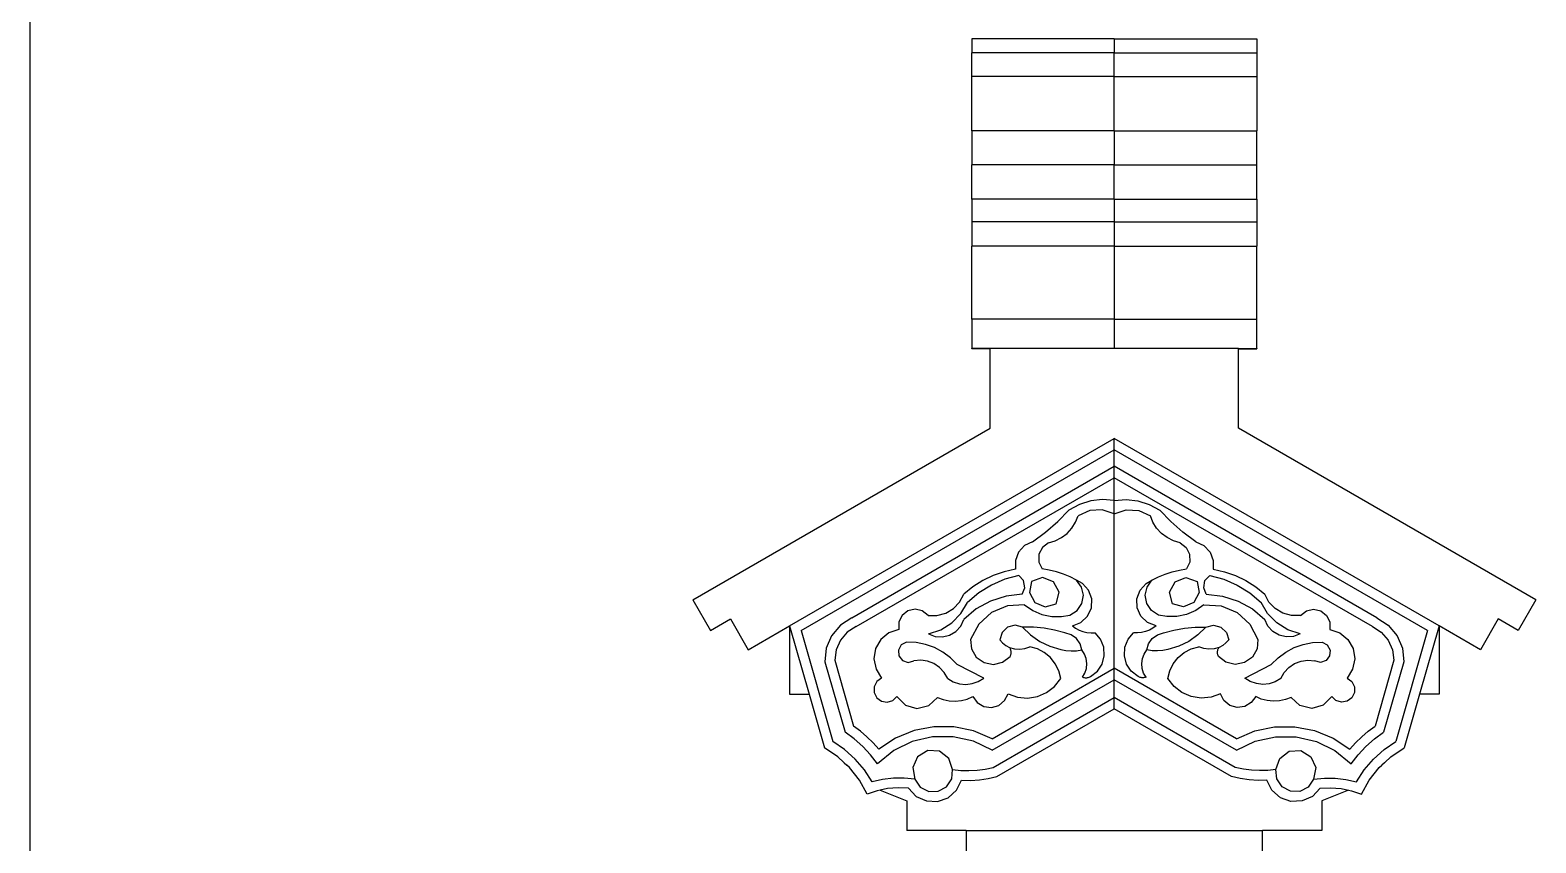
# Model space of a CAD drawing. Extents: x -24961 to 905641, y -154323 to 635957.
# Drawn here: x 394590 to 396623, y -128225 to -127127 of the extents above; entities that cross this region are included whole.
import ezdxf

# ---------------------------------------------------------------- set-up
doc = ezdxf.new("R2010")
doc.units = 0
doc.header["$LTSCALE"] = 1000
doc.header["$MEASUREMENT"] = 0
doc.layers.add('DOTE', color=1, linetype='Continuous')
doc.layers.add('WALL', color=9, linetype='Continuous')

msp = doc.modelspace()

# ---------------------------------------------------------------- linework, layer by layer
for p, q in [((395861.2, -127138.3), (395861.2, -127157.1)), ((396053.6, -127138.3), (395861.2, -127138.3)), ((396053.6, -127138.3), (396053.6, -127157.1)), ((396053.6, -127138.3), (396246.1, -127138.3)), ((396246.1, -127138.3), (396246.1, -127157.1)), ((396053.6, -127157.1), (395861.2, -127157.1)), ((395861.2, -127189.2), (395861.2, -127157.1)), ((396053.6, -127157.1), (396246.1, -127157.1)), ((396053.6, -127189.2), (396053.6, -127157.1)), ((396246.1, -127157.1), (396246.1, -127189.2)), ((396053.6, -127189.2), (395861.2, -127189.2)), ((395861.2, -127262.6), (395861.2, -127189.2)), ((396053.6, -127262.6), (396053.6, -127189.2)), ((396053.6, -127189.2), (396246.1, -127189.2)), ((396246.1, -127189.2), (396246.1, -127262.6)), ((396053.6, -127262.6), (395861.2, -127262.6)), ((395861.2, -127262.6), (395861.2, -127308.8)), ((396053.6, -127262.6), (396053.6, -127308.8)), ((396053.6, -127262.6), (396246.1, -127262.6)), ((396246.1, -127308.8), (396246.1, -127262.6)), ((396053.6, -127308.8), (395861.2, -127308.8)), ((395861.2, -127355), (395861.2, -127308.8)), ((396053.6, -127308.8), (396246.1, -127308.8)), ((396053.6, -127355), (396053.6, -127308.8)), ((396246.1, -127355), (396246.1, -127308.8)), ((395861.2, -127355), (395861.2, -127385.4)), ((396053.6, -127355), (395861.2, -127355)), ((396053.6, -127355), (396246.1, -127355)), ((396053.6, -127355), (396053.6, -127385.4)), ((396246.1, -127355), (396246.1, -127385.4)), ((396053.6, -127385.4), (395861.2, -127385.4)), ((395861.2, -127385.4), (395861.2, -127418.5)), ((396053.6, -127385.4), (396246.1, -127385.4)), ((396053.6, -127385.4), (396053.6, -127418.5)), ((396246.1, -127385.4), (396246.1, -127418.5)), ((396053.6, -127418.5), (395861.2, -127418.5)), ((395861.2, -127517.3), (395861.2, -127418.5)), ((396053.6, -127418.5), (396246.1, -127418.5)), ((396053.6, -127418.5), (396053.6, -127517.3)), ((396246.1, -127517.3), (396246.1, -127418.5)), ((396053.6, -127517.3), (395861.2, -127517.3)), ((395861.2, -127517.3), (395861.2, -127556.8)), ((396053.6, -127517.3), (396246.1, -127517.3)), ((396053.6, -127517.3), (396053.6, -127556.8)), ((396246.1, -127556.8), (396246.1, -127517.3)), ((395861.2, -127557.1), (395861.2, -127556.8)), ((395886.1, -127556.8), (395861.2, -127556.8)), ((395861.2, -127557.4), (395861.2, -127557.1)), ((395886.1, -127557.1), (395861.2, -127557.1)), ((395886.1, -127557.4), (395861.2, -127557.4)), ((396053.6, -127556.8), (395886.1, -127556.8)), ((395886.1, -127557.1), (395886.1, -127556.8)), ((395886.1, -127557.4), (395886.1, -127557.1)), ((395886.1, -127664.4), (395886.1, -127557.4)), ((396221.1, -127556.8), (396053.6, -127556.8)), ((396221.1, -127556.8), (396246.1, -127556.8)), ((396221.1, -127557.1), (396221.1, -127556.8)), ((396221.1, -127557.1), (396246.1, -127557.1)), ((396221.1, -127557.4), (396221.1, -127557.1)), ((396221.1, -127557.4), (396246.1, -127557.4)), ((396221.1, -127664.4), (396221.1, -127557.4)), ((396246.1, -127557.1), (396246.1, -127556.8)), ((396246.1, -127557.1), (396246.1, -127557.4)), ((395484.4, -127896.3), (395886.1, -127664.4)), ((396622.8, -127896.3), (396221.1, -127664.4)), ((395614.9, -127931.4), (396053.6, -127678.2)), ((395630.6, -127937.8), (396053.6, -127693.6)), ((396053.6, -127693.6), (396053.6, -127678.2)), ((396492.3, -127931.4), (396053.6, -127678.2)), ((396053.6, -127715.9), (396053.6, -127693.6)), ((396476.6, -127937.8), (396053.6, -127693.6)), ((395699.1, -127920.6), (396053.6, -127715.9)), ((396053.6, -127731.3), (396053.6, -127715.9)), ((396408.1, -127920.6), (396053.6, -127715.9)), ((395705.2, -127932.5), (396053.6, -127731.3)), ((396053.6, -127762.1), (396053.6, -127731.3)), ((396402, -127932.5), (396053.6, -127731.3)), ((395977.3, -127790.7), (395992.4, -127775)), ((396006.4, -127767.3), (395992.4, -127775)), ((396020.4, -127775.6), (396004.8, -127782.6)), ((396021.7, -127762.4), (396006.4, -127767.3)), ((396037.4, -127774.7), (396020.4, -127775.6)), ((396037.6, -127760.7), (396021.7, -127762.4)), ((396053.6, -127780.1), (396037.4, -127774.7)), ((396053.6, -127762.1), (396037.6, -127760.7)), ((396053.6, -127762.1), (396069.6, -127760.7)), ((396053.6, -127780.1), (396053.6, -127762.1)), ((396053.6, -127780.1), (396069.8, -127774.7)), ((396069.6, -127760.7), (396085.5, -127762.4)), ((396069.8, -127774.7), (396086.8, -127775.6)), ((396085.5, -127762.4), (396100.8, -127767.3)), ((396086.8, -127775.6), (396102.4, -127782.6)), ((396100.8, -127767.3), (396114.9, -127775)), ((396130, -127790.7), (396114.9, -127775)), ((395960.9, -127805), (395977.3, -127790.7)), ((395990, -127806.6), (395996.4, -127799.6)), ((395996.4, -127799.6), (396001.4, -127791.5)), ((396001.4, -127791.5), (396004.8, -127782.6)), ((396053.6, -127988.8), (396053.6, -127780.1)), ((396105.8, -127791.5), (396102.4, -127782.6)), ((396110.8, -127799.6), (396105.8, -127791.5)), ((396117.2, -127806.6), (396110.8, -127799.6)), ((396146.3, -127805), (396130, -127790.7)), ((395943.3, -127817.8), (395932.5, -127823)), ((395943.3, -127817.8), (395960.9, -127805)), ((395964.7, -127819.1), (395956.5, -127825.5)), ((395964.7, -127819.1), (395973.8, -127816.5)), ((395973.8, -127816.5), (395982.4, -127812.3)), ((395982.4, -127812.3), (395990, -127806.6)), ((396124.8, -127812.3), (396117.2, -127806.6)), ((396133.4, -127816.5), (396124.8, -127812.3)), ((396142.5, -127819.1), (396133.4, -127816.5)), ((396142.5, -127819.1), (396150.7, -127825.5)), ((396163.9, -127817.8), (396146.3, -127805)), ((396163.9, -127817.8), (396174.7, -127823)), ((395924.3, -127831.8), (395920.1, -127843)), ((395932.5, -127823), (395924.3, -127831.8)), ((395951.9, -127834.8), (395951.7, -127845.2)), ((395956.5, -127825.5), (395951.9, -127834.8)), ((396150.7, -127825.5), (396155.3, -127834.8)), ((396155.3, -127834.8), (396155.5, -127845.2)), ((396174.7, -127823), (396182.9, -127831.8)), ((396182.9, -127831.8), (396187.1, -127843)), ((395904.9, -127858.3), (395890, -127863.4)), ((395920.3, -127855.1), (395904.9, -127858.3)), ((395920.1, -127843), (395920.3, -127855.1)), ((395951.7, -127845.2), (395956, -127854.6)), ((395965.8, -127856.2), (395956, -127854.6)), ((395975.4, -127858.5), (395965.8, -127856.2)), ((395984.8, -127861.6), (395975.4, -127858.5)), ((396122.5, -127861.6), (396131.9, -127858.5)), ((396131.9, -127858.5), (396141.5, -127856.2)), ((396141.5, -127856.2), (396151.2, -127854.6)), ((396155.5, -127845.2), (396151.2, -127854.6)), ((396187.1, -127843), (396186.9, -127855.1)), ((396186.9, -127855.1), (396202.3, -127858.3)), ((396202.3, -127858.3), (396217.2, -127863.4)), ((395862.7, -127878.7), (395850.6, -127888.7)), ((395875.9, -127870.2), (395862.7, -127878.7)), ((395887.6, -127876.6), (395870.7, -127887)), ((395890, -127863.4), (395875.9, -127870.2)), ((395905.7, -127868.6), (395887.6, -127876.6)), ((395924.8, -127863.3), (395905.7, -127868.6)), ((395931.2, -127870.4), (395924.8, -127863.3)), ((395929.4, -127888.8), (395932.9, -127879.9)), ((395932.9, -127879.9), (395931.2, -127870.4)), ((395941.8, -127871.4), (395938.9, -127886.5)), ((395956.8, -127866), (395941.8, -127871.4)), ((395971.7, -127871.8), (395956.8, -127866)), ((395979, -127886), (395971.7, -127871.8)), ((395993.9, -127865.3), (395984.8, -127861.6)), ((396002.7, -127869.8), (395993.9, -127865.3)), ((396010.5, -127874.4), (396002.7, -127869.8)), ((396009.4, -127879.1), (396002.7, -127869.8)), ((396011.8, -127890.2), (396009.4, -127879.1)), ((396018.9, -127883.4), (396010.5, -127874.4)), ((396088.3, -127883.4), (396096.7, -127874.4)), ((396095.4, -127890.2), (396097.9, -127879.1)), ((396096.7, -127874.4), (396104.5, -127869.8)), ((396097.9, -127879.1), (396104.5, -127869.8)), ((396104.5, -127869.8), (396113.3, -127865.3)), ((396113.3, -127865.3), (396122.5, -127861.6)), ((396128.2, -127886), (396135.6, -127871.8)), ((396135.6, -127871.8), (396150.4, -127866)), ((396150.4, -127866), (396165.4, -127871.4)), ((396165.4, -127871.4), (396168.3, -127886.5)), ((396174.4, -127879.9), (396176, -127870.4)), ((396177.8, -127888.8), (396174.4, -127879.9)), ((396176, -127870.4), (396182.4, -127863.3)), ((396182.4, -127863.3), (396201.5, -127868.6)), ((396201.5, -127868.6), (396219.6, -127876.6)), ((396217.2, -127863.4), (396231.3, -127870.2)), ((396219.6, -127876.6), (396236.5, -127887)), ((396231.3, -127870.2), (396244.5, -127878.7)), ((396244.5, -127878.7), (396256.7, -127888.7)), ((395484.4, -127896.3), (395508.3, -127937.7)), ((395836.4, -127908.2), (395844.8, -127899.4)), ((395844.8, -127899.4), (395850.6, -127888.7)), ((395846.6, -127914.8), (395855.5, -127899.7)), ((395870.7, -127887), (395855.5, -127899.7)), ((395886.5, -127897.9), (395867.2, -127908.6)), ((395907.5, -127891.2), (395886.5, -127897.9)), ((395929.4, -127888.8), (395907.5, -127891.2)), ((395938.9, -127886.5), (395946.2, -127900)), ((395946.2, -127900), (395960.4, -127905.9)), ((395975.1, -127901.5), (395979, -127886)), ((396003.3, -127910.9), (396009.7, -127901.4)), ((396009.7, -127901.4), (396011.8, -127890.2)), ((396023.2, -127895), (396018.9, -127883.4)), ((396022.8, -127907.3), (396023.2, -127895)), ((396084, -127895), (396088.3, -127883.4)), ((396084.5, -127907.3), (396084, -127895)), ((396097.6, -127901.4), (396095.4, -127890.2)), ((396103.9, -127910.9), (396097.6, -127901.4)), ((396132.2, -127901.5), (396128.2, -127886)), ((396161, -127900), (396146.9, -127905.9)), ((396168.3, -127886.5), (396161, -127900)), ((396177.8, -127888.8), (396199.7, -127891.2)), ((396199.7, -127891.2), (396220.7, -127897.9)), ((396220.7, -127897.9), (396240, -127908.6)), ((396236.5, -127887), (396251.7, -127899.7)), ((396260.6, -127914.8), (396251.7, -127899.7)), ((396262.4, -127899.4), (396256.7, -127888.7)), ((396270.8, -127908.2), (396262.4, -127899.4)), ((396622.8, -127896.3), (396598.9, -127937.7)), ((395699.1, -127920.6), (395683.7, -127930.7)), ((395767.2, -127917.3), (395762.8, -127926.2)), ((395775, -127911.2), (395767.2, -127917.3)), ((395784.7, -127909), (395775, -127911.2)), ((395794.3, -127911.2), (395784.7, -127909)), ((395802.1, -127917.4), (395794.3, -127911.2)), ((395802.1, -127917.4), (395814.2, -127917.6)), ((395814.2, -127917.6), (395826, -127914.4)), ((395826, -127914.4), (395836.4, -127908.2)), ((395834.3, -127927.4), (395846.6, -127914.8)), ((395867.2, -127908.6), (395850.5, -127923)), ((395887.7, -127913.4), (395870.5, -127929.1)), ((395909.2, -127904.4), (395887.7, -127913.4)), ((395932.5, -127903.2), (395909.2, -127904.4)), ((395932.5, -127903.2), (395943.6, -127910.8)), ((395943.6, -127910.8), (395955.9, -127916)), ((395955.9, -127916), (395969.1, -127918.8)), ((395960.4, -127905.9), (395975.1, -127901.5)), ((395969.1, -127918.8), (395982.5, -127919)), ((395982.5, -127919), (395993.7, -127917.1)), ((395993.7, -127917.1), (396003.3, -127910.9)), ((396008.6, -127927), (396017.6, -127918.6)), ((396017.6, -127918.6), (396022.8, -127907.3)), ((396089.6, -127918.6), (396084.5, -127907.3)), ((396098.6, -127927), (396089.6, -127918.6)), ((396113.5, -127917.1), (396103.9, -127910.9)), ((396124.7, -127919), (396113.5, -127917.1)), ((396138.2, -127918.8), (396124.7, -127919)), ((396146.9, -127905.9), (396132.2, -127901.5)), ((396151.3, -127916), (396138.2, -127918.8)), ((396163.6, -127910.8), (396151.3, -127916)), ((396174.7, -127903.2), (396163.6, -127910.8)), ((396174.7, -127903.2), (396198, -127904.4)), ((396198, -127904.4), (396219.5, -127913.4)), ((396219.5, -127913.4), (396236.7, -127929.1)), ((396240, -127908.6), (396256.7, -127923)), ((396272.9, -127927.4), (396260.6, -127914.8)), ((396281.2, -127914.4), (396270.8, -127908.2)), ((396293, -127917.6), (396281.2, -127914.4)), ((396305.1, -127917.4), (396293, -127917.6)), ((396305.1, -127917.4), (396312.9, -127911.2)), ((396312.9, -127911.2), (396322.6, -127909)), ((396322.6, -127909), (396332.3, -127911.2)), ((396332.3, -127911.2), (396340.1, -127917.3)), ((396340.1, -127917.3), (396344.4, -127926.2)), ((396408.1, -127920.6), (396423.5, -127930.7)), ((395508.3, -127937.7), (395535.2, -127922.2)), ((395535.2, -127922.2), (395559.1, -127963.7)), ((395559.1, -127963.7), (395614.9, -127931.4)), ((395614.9, -127931.4), (395614.9, -128023.9)), ((395614.9, -127931.4), (395641.4, -128023.9)), ((395630.6, -127937.8), (395673.5, -128087.6)), ((395683.7, -127930.7), (395671.9, -127944.8)), ((395693.1, -127940.1), (395683.8, -127950.8)), ((395705.2, -127932.5), (395693.1, -127940.1)), ((395749.3, -127940.8), (395738.4, -127949.8)), ((395762.7, -127936.2), (395749.3, -127940.8)), ((395762.8, -127926.2), (395762.7, -127936.2)), ((395802.6, -127942.1), (395819.3, -127936.7)), ((395819.3, -127936.7), (395834.3, -127927.4)), ((395831.2, -127944.1), (395839.7, -127939.1)), ((395839.7, -127939.1), (395846.3, -127931.9)), ((395846.3, -127931.9), (395850.5, -127923)), ((395870.5, -127929.1), (395859.6, -127949.7)), ((395902.1, -127940.5), (395899, -127950.4)), ((395909.6, -127933.2), (395902.1, -127940.5)), ((395919.7, -127930.6), (395909.6, -127933.2)), ((395929.8, -127933.1), (395919.7, -127930.6)), ((395929.8, -127933.1), (395940.6, -127943.7)), ((395944.3, -127933.2), (395929.8, -127933.1)), ((395958.7, -127934.6), (395944.3, -127933.2)), ((395973, -127937.1), (395958.7, -127934.6)), ((395987, -127940.9), (395973, -127937.1)), ((395995.3, -127943.4), (395987, -127940.9)), ((395997, -127931.3), (396008.6, -127927)), ((395997, -127931.3), (396001.4, -127934.6)), ((396001.4, -127934.6), (396006.2, -127937.3)), ((396006.2, -127937.3), (396011.3, -127939.3)), ((396011.3, -127939.3), (396016.7, -127940.5)), ((396016.7, -127940.5), (396022.2, -127941)), ((396022.2, -127941), (396027.6, -127940.7)), ((396035.1, -127949.6), (396027.6, -127940.7)), ((396072.1, -127949.6), (396079.6, -127940.7)), ((396085.1, -127941), (396079.6, -127940.7)), ((396090.5, -127940.5), (396085.1, -127941)), ((396095.9, -127939.3), (396090.5, -127940.5)), ((396101, -127937.3), (396095.9, -127939.3)), ((396110.2, -127931.3), (396098.6, -127927)), ((396105.8, -127934.6), (396101, -127937.3)), ((396110.2, -127931.3), (396105.8, -127934.6)), ((396111.9, -127943.4), (396120.2, -127940.9)), ((396120.2, -127940.9), (396134.2, -127937.1)), ((396134.2, -127937.1), (396148.5, -127934.6)), ((396148.5, -127934.6), (396162.9, -127933.2)), ((396162.9, -127933.2), (396177.4, -127933.1)), ((396177.4, -127933.1), (396166.6, -127943.7)), ((396177.4, -127933.1), (396187.5, -127930.6)), ((396187.5, -127930.6), (396197.6, -127933.2)), ((396197.6, -127933.2), (396205.1, -127940.5)), ((396205.1, -127940.5), (396208.2, -127950.4)), ((396236.7, -127929.1), (396247.6, -127949.7)), ((396260.9, -127931.9), (396256.7, -127923)), ((396267.5, -127939.1), (396260.9, -127931.9)), ((396276, -127944.1), (396267.5, -127939.1)), ((396287.9, -127936.7), (396272.9, -127927.4)), ((396304.6, -127942.1), (396287.9, -127936.7)), ((396344.4, -127926.2), (396344.5, -127936.2)), ((396344.5, -127936.2), (396357.9, -127940.8)), ((396357.9, -127940.8), (396368.8, -127949.8)), ((396402, -127932.5), (396414.1, -127940.1)), ((396414.1, -127940.1), (396423.4, -127950.8)), ((396423.5, -127930.7), (396435.3, -127944.8)), ((396476.6, -127937.8), (396433.8, -128087.6)), ((396492.3, -127931.4), (396465.8, -128023.9)), ((396492.3, -127931.4), (396492.3, -128023.9)), ((396548.1, -127963.7), (396492.3, -127931.4)), ((396572, -127922.2), (396548.1, -127963.7)), ((396598.9, -127937.7), (396572, -127922.2)), ((395664.7, -127961.7), (395662.8, -127980)), ((395671.9, -127944.8), (395664.7, -127961.7)), ((395683.8, -127950.8), (395678, -127963.8)), ((395731.3, -127962.2), (395729.1, -127976.2)), ((395738.4, -127949.8), (395731.3, -127962.2)), ((395766, -127957.2), (395762.2, -127964.2)), ((395773, -127953.5), (395766, -127957.2)), ((395785.9, -127954.1), (395773, -127953.5)), ((395798.5, -127956.6), (395785.9, -127954.1)), ((395810.7, -127960.9), (395798.5, -127956.6)), ((395802.6, -127942.1), (395811.8, -127945.7)), ((395822.1, -127967), (395810.7, -127960.9)), ((395811.8, -127945.7), (395821.6, -127946.3)), ((395821.6, -127946.3), (395831.2, -127944.1)), ((395859.6, -127949.7), (395860.9, -127962.5)), ((395899, -127950.4), (395902.8, -127954.5)), ((395902.8, -127954.5), (395907.2, -127958)), ((395907.2, -127958), (395912.1, -127960.6)), ((395912.6, -127961.2), (395912.1, -127960.6)), ((395912.1, -127960.6), (395918.9, -127962.6)), ((395913, -127961.9), (395912.6, -127961.2)), ((395913.3, -127962.6), (395913, -127961.9)), ((395925.9, -127963.1), (395932.8, -127962.2)), ((395932.8, -127962.2), (395939.4, -127959.7)), ((395949.7, -127962.6), (395939.4, -127959.7)), ((395940.6, -127943.7), (395953, -127952.5)), ((395953, -127952.5), (395966.6, -127959)), ((395966.6, -127959), (395981.2, -127963.3)), ((396002.4, -127948.5), (395995.3, -127943.4)), ((396007.4, -127955.6), (396002.4, -127948.5)), ((396009.8, -127963.9), (396007.4, -127955.6)), ((396039.4, -127960.3), (396035.1, -127949.6)), ((396040, -127971.9), (396039.4, -127960.3)), ((396067.2, -127971.9), (396067.9, -127960.3)), ((396067.9, -127960.3), (396072.1, -127949.6)), ((396097.4, -127963.9), (396099.8, -127955.6)), ((396099.8, -127955.6), (396104.8, -127948.5)), ((396104.8, -127948.5), (396111.9, -127943.4)), ((396140.6, -127959), (396126, -127963.3)), ((396154.3, -127952.5), (396140.6, -127959)), ((396166.6, -127943.7), (396154.3, -127952.5)), ((396157.5, -127962.6), (396167.8, -127959.7)), ((396174.4, -127962.2), (396167.8, -127959.7)), ((396181.3, -127963.1), (396174.4, -127962.2)), ((396195.1, -127960.6), (396188.3, -127962.6)), ((396193.9, -127962.6), (396194.3, -127961.9)), ((396194.3, -127961.9), (396194.6, -127961.2)), ((396194.6, -127961.2), (396195.1, -127960.6)), ((396200, -127958), (396195.1, -127960.6)), ((396204.4, -127954.5), (396200, -127958)), ((396208.2, -127950.4), (396204.4, -127954.5)), ((396247.6, -127949.7), (396246.4, -127962.5)), ((396285.6, -127946.3), (396276, -127944.1)), ((396285.1, -127967), (396296.5, -127960.9)), ((396295.4, -127945.7), (396285.6, -127946.3)), ((396304.6, -127942.1), (396295.4, -127945.7)), ((396296.5, -127960.9), (396308.7, -127956.6)), ((396308.7, -127956.6), (396321.3, -127954.1)), ((396321.3, -127954.1), (396334.2, -127953.5)), ((396334.2, -127953.5), (396341.2, -127957.2)), ((396341.2, -127957.2), (396345, -127964.2)), ((396368.8, -127949.8), (396375.9, -127962.2)), ((396375.9, -127962.2), (396378.2, -127976.2)), ((396423.4, -127950.8), (396429.3, -127963.8)), ((396435.3, -127944.8), (396442.5, -127961.7)), ((396442.5, -127961.7), (396444.4, -127980)), ((395662.8, -127980), (395690.1, -128075.2)), ((395678, -127963.8), (395676.1, -127978)), ((395676.1, -127978), (395701.5, -128066.9)), ((395729.1, -127976.2), (395731.9, -127990.1)), ((395762.2, -127964.2), (395762.9, -127972.1)), ((395762.9, -127972.1), (395767.8, -127978.3)), ((395767.8, -127978.3), (395775.3, -127980.8)), ((395775.3, -127980.8), (395782.9, -127978.8)), ((395792.2, -127977.9), (395782.9, -127978.8)), ((395801.4, -127979.1), (395792.2, -127977.9)), ((395810.1, -127982.4), (395801.4, -127979.1)), ((395817.8, -127987.7), (395810.1, -127982.4)), ((395832.5, -127974.7), (395822.1, -127967)), ((395841.6, -127983.8), (395832.5, -127974.7)), ((395860.9, -127962.5), (395867.3, -127973.6)), ((395867.3, -127973.6), (395877.7, -127981.1)), ((395877.7, -127981.1), (395890.3, -127983.6)), ((395890.3, -127983.6), (395902.8, -127980.7)), ((395902.8, -127980.7), (395912.9, -127972.8)), ((395912.9, -127972.8), (395913.3, -127972.1)), ((395913.6, -127963.3), (395913.3, -127962.6)), ((395913.3, -127972.1), (395913.6, -127971.4)), ((395913.8, -127964), (395913.6, -127963.3)), ((395913.6, -127971.4), (395913.8, -127970.7)), ((395914, -127964.7), (395913.8, -127964)), ((395913.8, -127970.7), (395914, -127970)), ((395914.2, -127965.5), (395914, -127964.7)), ((395914, -127970), (395914.2, -127969.2)), ((395914.3, -127966.2), (395914.2, -127965.5)), ((395914.2, -127969.2), (395914.3, -127968.5)), ((395914.3, -127967), (395914.3, -127966.2)), ((395914.3, -127967.7), (395914.3, -127967)), ((395914.3, -127968.5), (395914.3, -127967.7)), ((395918.9, -127962.6), (395925.9, -127963.1)), ((395959.1, -127967.6), (395949.7, -127962.6)), ((395967.3, -127974.4), (395959.1, -127967.6)), ((395973.9, -127982.8), (395967.3, -127974.4)), ((395981.2, -127963.3), (395988.3, -127964.7)), ((395988.3, -127964.7), (395995.4, -127965.3)), ((395995.4, -127965.3), (396002.7, -127965)), ((396002.7, -127965), (396009.8, -127963.9)), ((396013.3, -127969.5), (396009.8, -127963.9)), ((396015.6, -127975.7), (396013.3, -127969.5)), ((396016.5, -127982.3), (396015.6, -127975.7)), ((396015.9, -127988.9), (396016.5, -127982.3)), ((396037, -127983.1), (396040, -127971.9)), ((396070.2, -127983.1), (396067.2, -127971.9)), ((396090.8, -127982.3), (396091.7, -127975.7)), ((396091.3, -127988.9), (396090.8, -127982.3)), ((396091.7, -127975.7), (396093.9, -127969.5)), ((396093.9, -127969.5), (396097.4, -127963.9)), ((396104.6, -127965), (396097.4, -127963.9)), ((396111.8, -127965.3), (396104.6, -127965)), ((396119, -127964.7), (396111.8, -127965.3)), ((396126, -127963.3), (396119, -127964.7)), ((396133.3, -127982.8), (396139.9, -127974.4)), ((396139.9, -127974.4), (396148.1, -127967.6)), ((396148.1, -127967.6), (396157.5, -127962.6)), ((396188.3, -127962.6), (396181.3, -127963.1)), ((396192.9, -127967), (396193, -127966.2)), ((396192.9, -127967.7), (396192.9, -127967)), ((396193, -127968.5), (396192.9, -127967.7)), ((396193, -127965.5), (396193.2, -127964.7)), ((396193, -127966.2), (396193, -127965.5)), ((396193.1, -127969.2), (396193, -127968.5)), ((396193.2, -127970), (396193.1, -127969.2)), ((396193.2, -127964.7), (396193.4, -127964)), ((396193.4, -127970.7), (396193.2, -127970)), ((396193.4, -127964), (396193.6, -127963.3)), ((396193.7, -127971.4), (396193.4, -127970.7)), ((396193.6, -127963.3), (396193.9, -127962.6)), ((396193.9, -127972.1), (396193.7, -127971.4)), ((396194.3, -127972.8), (396193.9, -127972.1)), ((396204.4, -127980.7), (396194.3, -127972.8)), ((396216.9, -127983.6), (396204.4, -127980.7)), ((396229.5, -127981.1), (396216.9, -127983.6)), ((396240, -127973.6), (396229.5, -127981.1)), ((396246.4, -127962.5), (396240, -127973.6)), ((396265.6, -127983.8), (396274.7, -127974.7)), ((396274.7, -127974.7), (396285.1, -127967)), ((396289.4, -127987.7), (396297.1, -127982.4)), ((396297.1, -127982.4), (396305.8, -127979.1)), ((396305.8, -127979.1), (396315, -127977.9)), ((396315, -127977.9), (396324.3, -127978.8)), ((396331.9, -127980.8), (396324.3, -127978.8)), ((396339.5, -127978.3), (396331.9, -127980.8)), ((396344.3, -127972.1), (396339.5, -127978.3)), ((396345, -127964.2), (396344.3, -127972.1)), ((396378.2, -127976.2), (396375.4, -127990.1)), ((396431.1, -127978), (396405.7, -128066.9)), ((396444.4, -127980), (396417.2, -128075.2)), ((396429.3, -127963.8), (396431.1, -127978)), ((395731.9, -127990.1), (395739.4, -128002.1)), ((395739.4, -128002.1), (395733, -128006.7)), ((395824.1, -127994.5), (395817.8, -127987.7)), ((395828.7, -128002.7), (395824.1, -127994.5)), ((395828.7, -128002.7), (395836.2, -128007)), ((395877.4, -128002.2), (395841.6, -127983.8)), ((395870, -128006.7), (395877.4, -128002.2)), ((395888.6, -128084), (396053.6, -127988.8)), ((395972.9, -128013.4), (395981.2, -128002.7)), ((395978.6, -127992.4), (395973.9, -127982.8)), ((395981.2, -128002.7), (395978.6, -127992.4)), ((396010.8, -128001), (396014, -127995.2)), ((396010.8, -128001), (396011.9, -128001.2)), ((396011.9, -128001.2), (396013, -128001.4)), ((396013, -128001.4), (396014.1, -128001.5)), ((396014, -127995.2), (396015.9, -127988.9)), ((396014.1, -128001.5), (396015.2, -128001.5)), ((396015.2, -128001.5), (396016.3, -128001.5)), ((396016.3, -128001.5), (396017.4, -128001.3)), ((396017.4, -128001.3), (396018.5, -128001.1)), ((396018.5, -128001.1), (396019.5, -128000.8)), ((396019.5, -128000.8), (396020.6, -128000.5)), ((396020.6, -128000.5), (396021.6, -128000.1)), ((396021.6, -128000.1), (396030.7, -127992.8)), ((396030.7, -127992.8), (396037, -127983.1)), ((396053.6, -128004.2), (396053.6, -127988.8)), ((396218.6, -128084), (396053.6, -127988.8)), ((396076.5, -127992.8), (396070.2, -127983.1)), ((396085.6, -128000.1), (396076.5, -127992.8)), ((396086.6, -128000.5), (396085.6, -128000.1)), ((396087.7, -128000.8), (396086.6, -128000.5)), ((396088.7, -128001.1), (396087.7, -128000.8)), ((396089.8, -128001.3), (396088.7, -128001.1)), ((396090.9, -128001.5), (396089.8, -128001.3)), ((396092, -128001.5), (396090.9, -128001.5)), ((396093.2, -127995.2), (396091.3, -127988.9)), ((396093.1, -128001.5), (396092, -128001.5)), ((396094.2, -128001.4), (396093.1, -128001.5)), ((396096.4, -128001), (396093.2, -127995.2)), ((396095.3, -128001.2), (396094.2, -128001.4)), ((396096.4, -128001), (396095.3, -128001.2)), ((396126, -128002.7), (396128.6, -127992.4)), ((396134.3, -128013.4), (396126, -128002.7)), ((396128.6, -127992.4), (396133.3, -127982.8)), ((396229.8, -128002.2), (396265.6, -127983.8)), ((396237.2, -128006.7), (396229.8, -128002.2)), ((396278.5, -128002.7), (396271, -128007)), ((396278.5, -128002.7), (396283.1, -127994.5)), ((396283.1, -127994.5), (396289.4, -127987.7)), ((396375.4, -127990.1), (396367.9, -128002.1)), ((396367.9, -128002.1), (396374.2, -128006.7)), ((395729.4, -128013.7), (395729.3, -128021.6)), ((395729.3, -128021.6), (395732.8, -128028.6)), ((395733, -128006.7), (395729.4, -128013.7)), ((395836.2, -128007), (395844.5, -128009.7)), ((395844.5, -128009.7), (395853.1, -128010.5)), ((395853.1, -128010.5), (395861.8, -128009.5)), ((395861.8, -128009.5), (395870, -128006.7)), ((395888.6, -128099.4), (396053.6, -128004.2)), ((395905.5, -128032.5), (395910.3, -128023.4)), ((395910.3, -128023.4), (395923, -128027.9)), ((395949.8, -128026.9), (395962.2, -128021.6)), ((395962.2, -128021.6), (395972.9, -128013.4)), ((396053.6, -128028.4), (396053.6, -128004.2)), ((396218.6, -128099.4), (396053.6, -128004.2)), ((396145, -128021.6), (396134.3, -128013.4)), ((396157.4, -128026.9), (396145, -128021.6)), ((396196.9, -128023.4), (396184.2, -128027.9)), ((396201.7, -128032.5), (396196.9, -128023.4)), ((396245.5, -128009.5), (396237.2, -128006.7)), ((396254.1, -128010.5), (396245.5, -128009.5)), ((396262.7, -128009.7), (396254.1, -128010.5)), ((396271, -128007), (396262.7, -128009.7)), ((396374.2, -128006.7), (396377.8, -128013.7)), ((396377.9, -128021.6), (396374.4, -128028.6)), ((396377.8, -128013.7), (396377.9, -128021.6)), ((395614.9, -128023.9), (395641.4, -128023.9)), ((395641.4, -128023.9), (395662.2, -128096.4)), ((395732.8, -128028.6), (395739.2, -128033.3)), ((395739.2, -128033.3), (395746.9, -128034.6)), ((395746.9, -128034.6), (395754.4, -128032.3)), ((395754.4, -128032.3), (395760, -128026.8)), ((395760, -128026.8), (395771.5, -128038.5)), ((395771.5, -128038.5), (395787.1, -128043)), ((395787.1, -128043), (395803, -128039.2)), ((395803, -128039.2), (395814.9, -128028.1)), ((395814.9, -128028.1), (395822.6, -128031.1)), ((395822.6, -128031.1), (395830.7, -128032.9)), ((395830.7, -128032.9), (395838.9, -128033.4)), ((395838.9, -128033.4), (395847.1, -128032.5)), ((395847.1, -128032.5), (395855.1, -128030.3)), ((395855.1, -128030.3), (395862.6, -128026.8)), ((395862.6, -128026.8), (395868.6, -128035.1)), ((395868.6, -128035.1), (395877.4, -128040.4)), ((395877.4, -128040.4), (395887.6, -128041.8)), ((395887.6, -128041.8), (395897.5, -128039)), ((395890.2, -128122.7), (396053.6, -128028.4)), ((395895.2, -128135.2), (396053.6, -128043.7)), ((395897.5, -128039), (395905.5, -128032.5)), ((395923, -128027.9), (395936.5, -128029.1)), ((395936.5, -128029.1), (395949.8, -128026.9)), ((396053.6, -128043.7), (396053.6, -128028.4)), ((396217, -128122.7), (396053.6, -128028.4)), ((396212, -128135.2), (396053.6, -128043.7)), ((396170.7, -128029.1), (396157.4, -128026.9)), ((396184.2, -128027.9), (396170.7, -128029.1)), ((396209.7, -128039), (396201.7, -128032.5)), ((396219.6, -128041.8), (396209.7, -128039)), ((396229.8, -128040.4), (396219.6, -128041.8)), ((396238.6, -128035.1), (396229.8, -128040.4)), ((396244.6, -128026.8), (396238.6, -128035.1)), ((396252.1, -128030.3), (396244.6, -128026.8)), ((396260.1, -128032.5), (396252.1, -128030.3)), ((396268.3, -128033.4), (396260.1, -128032.5)), ((396276.6, -128032.9), (396268.3, -128033.4)), ((396284.6, -128031.1), (396276.6, -128032.9)), ((396292.3, -128028.1), (396284.6, -128031.1)), ((396304.2, -128039.2), (396292.3, -128028.1)), ((396320.1, -128043), (396304.2, -128039.2)), ((396335.8, -128038.5), (396320.1, -128043)), ((396347.2, -128026.8), (396335.8, -128038.5)), ((396352.8, -128032.3), (396347.2, -128026.8)), ((396360.3, -128034.6), (396352.8, -128032.3)), ((396368.1, -128033.3), (396360.3, -128034.6)), ((396374.4, -128028.6), (396368.1, -128033.3)), ((396465.8, -128023.9), (396445.1, -128096.4)), ((396492.3, -128023.9), (396465.8, -128023.9)), ((395702.5, -128084.3), (395690.1, -128075.2)), ((395710.8, -128073.9), (395701.5, -128066.9)), ((395714, -128094.5), (395702.5, -128084.3)), ((395719.6, -128081.5), (395710.8, -128073.9)), ((395727.9, -128089.6), (395719.6, -128081.5)), ((395758.3, -128083.2), (395735.7, -128098.3)), ((395783.4, -128072.9), (395758.3, -128083.2)), ((395808.1, -128081.4), (395780.8, -128087.8)), ((395810, -128067.8), (395783.4, -128072.9)), ((395836.1, -128081.2), (395808.1, -128081.4)), ((395837.1, -128068), (395810, -128067.8)), ((395863.4, -128087.4), (395836.1, -128081.2)), ((395863.7, -128073.4), (395837.1, -128068)), ((395888.6, -128084), (395863.7, -128073.4)), ((396218.6, -128084), (396243.5, -128073.4)), ((396243.5, -128073.4), (396270.1, -128068)), ((396243.9, -128087.4), (396271.2, -128081.2)), ((396270.1, -128068), (396297.2, -128067.8)), ((396271.2, -128081.2), (396299.2, -128081.4)), ((396297.2, -128067.8), (396323.8, -128072.9)), ((396299.2, -128081.4), (396326.4, -128087.8)), ((396323.8, -128072.9), (396348.9, -128083.2)), ((396348.9, -128083.2), (396371.5, -128098.3)), ((396379.3, -128089.6), (396387.6, -128081.5)), ((396387.6, -128081.5), (396396.4, -128073.9)), ((396393.2, -128094.5), (396404.7, -128084.3)), ((396396.4, -128073.9), (396405.7, -128066.9)), ((396404.7, -128084.3), (396417.2, -128075.2)), ((395680.2, -128108.3), (395662.2, -128096.4)), ((395689.3, -128098.6), (395673.5, -128087.6)), ((395703.6, -128111.5), (395689.3, -128098.6)), ((395724.5, -128105.7), (395714, -128094.5)), ((395735.7, -128098.3), (395727.9, -128089.6)), ((395755.7, -128100.1), (395734, -128117.8)), ((395780.8, -128087.8), (395755.7, -128100.1)), ((395801.7, -128100.1), (395788.1, -128108.4)), ((395817.6, -128100.9), (395801.7, -128100.1)), ((395830.3, -128110.5), (395817.6, -128100.9)), ((395888.6, -128099.4), (395863.4, -128087.4)), ((396218.6, -128099.4), (396243.9, -128087.4)), ((396276.9, -128110.5), (396289.6, -128100.9)), ((396289.6, -128100.9), (396305.5, -128100.1)), ((396305.5, -128100.1), (396319.1, -128108.4)), ((396326.4, -128087.8), (396351.5, -128100.1)), ((396351.5, -128100.1), (396373.2, -128117.8)), ((396371.5, -128098.3), (396379.3, -128089.6)), ((396382.7, -128105.7), (396393.2, -128094.5)), ((396403.6, -128111.5), (396417.9, -128098.6)), ((396417.9, -128098.6), (396433.8, -128087.6)), ((396427, -128108.3), (396445.1, -128096.4)), ((395688.5, -128116), (395680.2, -128108.3)), ((395688.5, -128116), (395688.8, -128116.4)), ((395692.4, -128119.5), (395688.5, -128116)), ((395688.8, -128116.4), (395692.4, -128119.5)), ((395696.1, -128122.9), (395692.4, -128119.5)), ((395709.5, -128139.9), (395696.1, -128122.9)), ((395716.1, -128126.2), (395703.6, -128111.5)), ((395734, -128117.8), (395724.5, -128105.7)), ((395788.1, -128108.4), (395781.6, -128123)), ((395781.6, -128123), (395784.5, -128138.7)), ((395835.3, -128125.6), (395830.3, -128110.5)), ((395868.4, -128126.4), (395879.4, -128125)), ((395879.4, -128125), (395890.2, -128122.7)), ((396227.9, -128125), (396217, -128122.7)), ((396238.8, -128126.4), (396227.9, -128125)), ((396271.9, -128125.6), (396276.9, -128110.5)), ((396319.1, -128108.4), (396325.6, -128123)), ((396325.6, -128123), (396322.7, -128138.7)), ((396373.2, -128117.8), (396382.7, -128105.7)), ((396391.1, -128126.2), (396403.6, -128111.5)), ((396397.7, -128139.9), (396411.1, -128122.9)), ((396411.1, -128122.9), (396414.8, -128119.5)), ((396414.8, -128119.5), (396418.7, -128116)), ((396418.4, -128116.4), (396414.8, -128119.5)), ((396418.7, -128116), (396418.4, -128116.4)), ((396418.7, -128116), (396427, -128108.3)), ((395720, -128158.7), (395709.5, -128139.9)), ((395726.6, -128142.3), (395716.1, -128126.2)), ((395740.8, -128139), (395726.6, -128142.3)), ((395755.3, -128137.2), (395740.8, -128139)), ((395770, -128137.1), (395755.3, -128137.2)), ((395784.5, -128138.7), (395770, -128137.1)), ((395784.5, -128138.7), (395791.7, -128149.2)), ((395827, -128149), (395834.1, -128138.3)), ((395834.1, -128138.3), (395835.3, -128125.6)), ((395835.3, -128125.6), (395846.3, -128126.7)), ((395840.7, -128153.6), (395847.5, -128140.1)), ((395846.3, -128126.7), (395857.4, -128127)), ((395847.5, -128140.1), (395859.5, -128140.3)), ((395857.4, -128127), (395868.4, -128126.4)), ((395859.5, -128140.3), (395871.6, -128139.5)), ((395871.6, -128139.5), (395883.5, -128137.8)), ((395883.5, -128137.8), (395895.2, -128135.2)), ((396223.7, -128137.8), (396212, -128135.2)), ((396235.7, -128139.5), (396223.7, -128137.8)), ((396247.7, -128140.3), (396235.7, -128139.5)), ((396249.8, -128127), (396238.8, -128126.4)), ((396259.7, -128140.1), (396247.7, -128140.3)), ((396260.9, -128126.7), (396249.8, -128127)), ((396266.5, -128153.6), (396259.7, -128140.1)), ((396271.9, -128125.6), (396260.9, -128126.7)), ((396273.1, -128138.3), (396271.9, -128125.6)), ((396280.2, -128149), (396273.1, -128138.3)), ((396322.7, -128138.7), (396315.5, -128149.2)), ((396322.7, -128138.7), (396337.3, -128137.1)), ((396337.3, -128137.1), (396351.9, -128137.2)), ((396351.9, -128137.2), (396366.4, -128139)), ((396366.4, -128139), (396380.6, -128142.3)), ((396380.6, -128142.3), (396391.1, -128126.2)), ((396387.2, -128158.7), (396397.7, -128139.9)), ((395733.5, -128154.2), (395720, -128158.7)), ((395737.4, -128153.4), (395733.5, -128154.2)), ((395747.4, -128151.4), (395737.4, -128153.4)), ((395737.4, -128153.4), (395773.6, -128168.1)), ((395761.6, -128150.3), (395747.4, -128151.4)), ((395775.8, -128150.9), (395761.6, -128150.3)), ((395775.8, -128150.9), (395786.3, -128161.9)), ((395786.3, -128161.9), (395800, -128168.1)), ((395791.7, -128149.2), (395803, -128155.1)), ((395803, -128155.1), (395815.8, -128155)), ((395815.1, -128168.7), (395829.4, -128163.7)), ((395815.8, -128155), (395827, -128149)), ((395829.4, -128163.7), (395840.7, -128153.6)), ((396277.8, -128163.7), (396266.5, -128153.6)), ((396292.1, -128168.7), (396277.8, -128163.7)), ((396291.4, -128155), (396280.2, -128149)), ((396304.2, -128155.1), (396291.4, -128155)), ((396315.5, -128149.2), (396304.2, -128155.1)), ((396321, -128161.9), (396307.2, -128168.1)), ((396331.4, -128150.9), (396321, -128161.9)), ((396331.4, -128150.9), (396345.6, -128150.3)), ((396369.8, -128153.4), (396333.6, -128168.1)), ((396345.6, -128150.3), (396359.8, -128151.4)), ((396359.8, -128151.4), (396369.8, -128153.4)), ((396369.8, -128153.4), (396373.7, -128154.2)), ((396373.7, -128154.2), (396387.2, -128158.7)), ((395773.6, -128168.1), (395773.6, -128207.9)), ((395800, -128168.1), (395815.1, -128168.7)), ((396307.2, -128168.1), (396292.1, -128168.7)), ((396333.6, -128168.1), (396333.6, -128207.9)), ((395853.6, -128207.9), (395773.6, -128207.9)), ((395853.6, -128207.9), (395853.6, -128607.9)), ((395853.6, -128207.9), (396253.6, -128207.9)), ((396253.6, -128607.9), (396253.6, -128207.9)), ((396333.6, -128207.9), (396253.6, -128207.9))]:
    msp.add_line(p, q)
at = {"layer": 'DOTE'}
msp.add_line((394589.7, -148961.4), (394589.7, -125705.9), dxfattribs=at)
at = {"layer": 'WALL'}
for p, q in [((396053.6, -127138.3), (395861.2, -127138.3)), ((395861.2, -127138.3), (395861.2, -127157.1)), ((396053.6, -127138.3), (396246.1, -127138.3)), ((396246.1, -127138.3), (396246.1, -127157.1)), ((395861.2, -127189.2), (395861.2, -127157.1)), ((396246.1, -127157.1), (396246.1, -127189.2)), ((395861.2, -127262.6), (395861.2, -127189.2)), ((396246.1, -127189.2), (396246.1, -127262.6)), ((395861.2, -127262.6), (395861.2, -127308.8)), ((396246.1, -127308.8), (396246.1, -127262.6)), ((395861.2, -127355), (395861.2, -127308.8)), ((396246.1, -127355), (396246.1, -127308.8)), ((395861.2, -127355), (395861.2, -127385.4)), ((396246.1, -127355), (396246.1, -127385.4)), ((395861.2, -127385.4), (395861.2, -127418.5)), ((396246.1, -127385.4), (396246.1, -127418.5)), ((395861.2, -127517.3), (395861.2, -127418.5)), ((396246.1, -127517.3), (396246.1, -127418.5)), ((395861.2, -127517.3), (395861.2, -127556.8)), ((396246.1, -127556.8), (396246.1, -127517.3)), ((395886.1, -127556.8), (395861.2, -127556.8)), ((395861.2, -127557.1), (395861.2, -127556.8)), ((395861.2, -127557.4), (395861.2, -127557.1)), ((395886.1, -127557.1), (395861.2, -127557.1)), ((395886.1, -127557.4), (395861.2, -127557.4)), ((395886.1, -127557.1), (395886.1, -127556.8)), ((395886.1, -127557.4), (395886.1, -127557.1)), ((395886.1, -127664.4), (395886.1, -127557.4)), ((396221.1, -127557.1), (396221.1, -127556.8)), ((396221.1, -127556.8), (396246.1, -127556.8)), ((396221.1, -127557.4), (396221.1, -127557.1)), ((396221.1, -127557.1), (396246.1, -127557.1)), ((396221.1, -127664.4), (396221.1, -127557.4)), ((396221.1, -127557.4), (396246.1, -127557.4)), ((396246.1, -127556.8), (396246.1, -127557.1)), ((396246.1, -127557.4), (396246.1, -127557.1)), ((395484.4, -127896.3), (395886.1, -127664.4)), ((396622.8, -127896.3), (396221.1, -127664.4)), ((395484.4, -127896.3), (395508.3, -127937.7)), ((396622.8, -127896.3), (396598.9, -127937.7)), ((395508.3, -127937.7), (395535.2, -127922.2)), ((395535.2, -127922.2), (395559.1, -127963.7)), ((395559.1, -127963.7), (395614.9, -127931.4)), ((395614.9, -127931.4), (395614.9, -128023.9)), ((396548.1, -127963.7), (396492.3, -127931.4)), ((396492.3, -127931.4), (396492.3, -128023.9)), ((396572, -127922.2), (396548.1, -127963.7)), ((396598.9, -127937.7), (396572, -127922.2)), ((395614.9, -128023.9), (395641.4, -128023.9)), ((395641.4, -128023.9), (395662.2, -128096.4)), ((396465.8, -128023.9), (396445.1, -128096.4)), ((396492.3, -128023.9), (396465.8, -128023.9)), ((395680.2, -128108.3), (395662.2, -128096.4)), ((396427, -128108.3), (396445.1, -128096.4)), ((395688.5, -128116), (395680.2, -128108.3)), ((395692.4, -128119.5), (395688.5, -128116)), ((395696.1, -128122.9), (395692.4, -128119.5)), ((395709.5, -128139.9), (395696.1, -128122.9)), ((396397.7, -128139.9), (396411.1, -128122.9)), ((396411.1, -128122.9), (396414.8, -128119.5)), ((396414.8, -128119.5), (396418.7, -128116)), ((396418.4, -128116.4), (396414.8, -128119.5)), ((396418.7, -128116), (396427, -128108.3)), ((395720, -128158.7), (395709.5, -128139.9)), ((396387.2, -128158.7), (396397.7, -128139.9)), ((395733.5, -128154.2), (395720, -128158.7)), ((395737.4, -128153.4), (395773.6, -128168.1)), ((396369.8, -128153.4), (396333.6, -128168.1)), ((396373.7, -128154.2), (396387.2, -128158.7)), ((395773.6, -128168.1), (395773.6, -128207.9)), ((396333.6, -128168.1), (396333.6, -128207.9)), ((395853.6, -128207.9), (395773.6, -128207.9)), ((395853.6, -128207.9), (395853.6, -128607.9)), ((396333.6, -128207.9), (396253.6, -128207.9)), ((396253.6, -128607.9), (396253.6, -128207.9))]:
    msp.add_line(p, q, dxfattribs=at)

doc.saveas('drawing.dxf')
